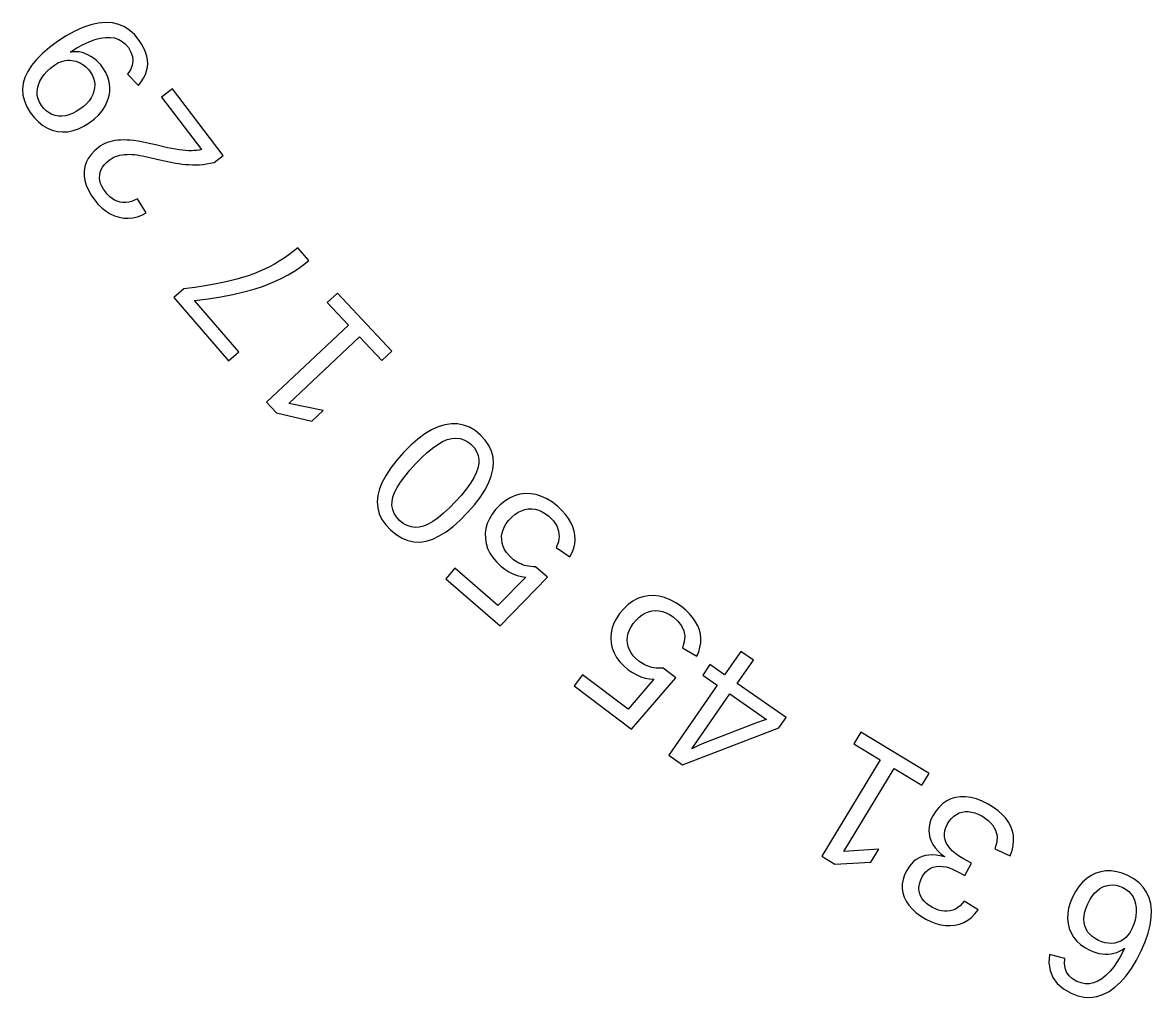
# Model space of a CAD drawing. Header units: metres. Extents: x -119 to 119, y -119 to 119.
# Drawn here: x -98.1 to -47.2, y -107.8 to -63.9 of the extents above; entities that cross this region are included whole.
import ezdxf

# ---------------------------------------------------------------- set-up
doc = ezdxf.new("R2010")
doc.units = ezdxf.units.M

msp = doc.modelspace()

# ---------------------------------------------------------------- linework, layer by layer
for p, q in [((-95.0019, -63.9707), (-95.3559, -64.09)), ((-94.662, -63.8976), (-95.0019, -63.9707)), ((-94.3362, -63.8705), (-94.662, -63.8976)), ((-94.0283, -63.8894), (-94.3362, -63.8705)), ((-93.7421, -63.9542), (-94.0283, -63.8894)), ((-93.4776, -64.0648), (-93.7421, -63.9542)), ((-93.2347, -64.2213), (-93.4776, -64.0648)), ((-96.1063, -64.4667), (-96.5026, -64.7241)), ((-95.724, -64.2553), (-96.1063, -64.4667)), ((-95.3559, -64.09), (-95.724, -64.2553)), ((-94.8185, -64.6367), (-94.5733, -64.5722)), ((-94.5733, -64.5722), (-94.3406, -64.5386)), ((-94.3406, -64.5386), (-94.1233, -64.5363)), ((-94.1233, -64.5363), (-93.9239, -64.5656)), ((-93.9239, -64.5656), (-93.7423, -64.6265)), ((-93.0136, -64.4237), (-93.2347, -64.2213)), ((-92.8142, -64.672), (-93.0136, -64.4237)), ((-96.8664, -64.9937), (-97.1822, -65.2631)), ((-96.5026, -64.7241), (-96.8664, -64.9937)), ((-95.9248, -65.203), (-95.6295, -65.0152)), ((-95.6295, -65.0152), (-95.3466, -64.8582)), ((-95.3466, -64.8582), (-95.0763, -64.732)), ((-95.0763, -64.732), (-94.8185, -64.6367)), ((-93.7423, -64.6265), (-93.5786, -64.7189)), ((-93.5786, -64.7189), (-93.4326, -64.8429)), ((-93.4326, -64.8429), (-93.3046, -64.9984)), ((-93.3046, -64.9984), (-93.188, -65.2009)), ((-92.6977, -64.8532), (-92.8142, -64.672)), ((-92.6025, -65.0313), (-92.6977, -64.8532)), ((-92.5285, -65.2063), (-92.6025, -65.0313)), ((-97.4501, -65.5322), (-97.67, -65.8012)), ((-97.1822, -65.2631), (-97.4501, -65.5322)), ((-96.3518, -65.6363), (-96.2543, -65.6055)), ((-96.2543, -65.6055), (-96.1552, -65.584)), ((-96.1552, -65.584), (-96.0543, -65.572)), ((-96.0543, -65.572), (-95.954, -65.569)), ((-95.954, -65.569), (-95.8553, -65.5751)), ((-95.7935, -65.1852), (-95.9248, -65.203)), ((-95.8553, -65.5751), (-95.7584, -65.5903)), ((-95.6614, -65.1824), (-95.7935, -65.1852)), ((-95.7584, -65.5903), (-95.6632, -65.6145)), ((-95.5286, -65.1948), (-95.6614, -65.1824)), ((-95.395, -65.2222), (-95.5286, -65.1948)), ((-95.2608, -65.2646), (-95.395, -65.2222)), ((-95.1258, -65.3221), (-95.2608, -65.2646)), ((-94.9945, -65.3926), (-95.1258, -65.3221)), ((-94.8709, -65.4736), (-94.9945, -65.3926)), ((-94.7549, -65.5651), (-94.8709, -65.4736)), ((-94.6466, -65.6672), (-94.7549, -65.5651)), ((-93.188, -65.2009), (-93.1207, -65.4021)), ((-93.1025, -65.6021), (-93.1336, -65.8009)), ((-93.1207, -65.4021), (-93.1025, -65.6021)), ((-92.4758, -65.3781), (-92.5285, -65.2063)), ((-92.4444, -65.5467), (-92.4758, -65.3781)), ((-92.4342, -65.7123), (-92.4444, -65.5467)), ((-97.8419, -66.0699), (-97.9659, -66.3385)), ((-97.67, -65.8012), (-97.8419, -66.0699)), ((-97.0982, -66.2038), (-96.9659, -66.0585)), ((-96.9659, -66.0585), (-96.8112, -65.919)), ((-96.8112, -65.919), (-96.6344, -65.7853)), ((-96.6344, -65.7853), (-96.5418, -65.7262)), ((-96.5418, -65.7262), (-96.4477, -65.6766)), ((-96.4477, -65.6766), (-96.3518, -65.6363)), ((-95.6632, -65.6145), (-95.5696, -65.6477)), ((-95.5696, -65.6477), (-95.4778, -65.6899)), ((-95.4778, -65.6899), (-95.3898, -65.7399)), ((-95.3898, -65.7399), (-95.3069, -65.7964)), ((-95.3069, -65.7964), (-95.2292, -65.8596)), ((-95.2292, -65.8596), (-95.1565, -65.9293)), ((-95.1565, -65.9293), (-95.0889, -66.0057)), ((-95.0889, -66.0057), (-95.0264, -66.0886)), ((-95.0264, -66.0886), (-94.9398, -66.2306)), ((-94.5459, -65.7797), (-94.6466, -65.6672)), ((-94.4528, -65.9028), (-94.5459, -65.7797)), ((-94.3235, -66.1143), (-94.4528, -65.9028)), ((-94.2279, -66.3285), (-94.3235, -66.1143)), ((-93.214, -65.9984), (-93.3435, -66.1948)), ((-93.1336, -65.8009), (-93.214, -65.9984)), ((-92.5406, -66.2065), (-92.4822, -66.0412)), ((-92.4822, -66.0412), (-92.4467, -65.8764)), ((-92.4467, -65.8764), (-92.4342, -65.7123)), ((-98.0428, -66.6062), (-98.0729, -66.8725)), ((-97.9659, -66.3385), (-98.0428, -66.6062)), ((-97.3617, -66.6748), (-97.2961, -66.5119)), ((-97.2961, -66.5119), (-97.2083, -66.3549)), ((-97.2083, -66.3549), (-97.0982, -66.2038)), ((-94.9398, -66.2306), (-94.8765, -66.3745)), ((-94.8765, -66.3745), (-94.8363, -66.52)), ((-94.8363, -66.52), (-94.8194, -66.6673)), ((-94.1661, -66.5454), (-94.2279, -66.3285)), ((-94.138, -66.765), (-94.1661, -66.5454)), ((-93.3435, -66.1948), (-92.8542, -66.7059)), ((-92.8542, -66.7059), (-92.7266, -66.5388)), ((-92.7266, -66.5388), (-92.6221, -66.3724)), ((-92.6221, -66.3724), (-92.5406, -66.2065)), ((-98.0729, -66.8725), (-98.0561, -67.1375)), ((-97.4189, -66.9993), (-97.4032, -66.8388)), ((-97.4087, -67.1563), (-97.4189, -66.9993)), ((-97.4032, -66.8388), (-97.3617, -66.6748)), ((-94.9073, -67.1161), (-94.9809, -67.2595)), ((-94.8552, -66.9671), (-94.9073, -67.1161)), ((-94.8257, -66.8163), (-94.8552, -66.9671)), ((-94.8194, -66.6673), (-94.8257, -66.8163)), ((-94.183, -67.2121), (-94.1436, -66.9872)), ((-94.1436, -66.9872), (-94.138, -66.765)), ((-91.3172, -66.8523), (-91.8128, -67.2282)), ((-89.0363, -69.8589), (-91.3172, -66.8523)), ((-98.0561, -67.1375), (-97.9923, -67.4012)), ((-97.9923, -67.4012), (-97.8817, -67.6635)), ((-97.3727, -67.3098), (-97.4087, -67.1563)), ((-97.3108, -67.4598), (-97.3727, -67.3098)), ((-97.223, -67.6064), (-97.3108, -67.4598)), ((-97.1187, -67.739), (-97.223, -67.6064)), ((-95.1926, -67.5297), (-95.3306, -67.6564)), ((-95.076, -67.3974), (-95.1926, -67.5297)), ((-94.9809, -67.2595), (-95.076, -67.3974)), ((-94.488, -67.8454), (-94.356, -67.6444)), ((-94.356, -67.6444), (-94.2543, -67.4333)), ((-94.2543, -67.4333), (-94.183, -67.2121)), ((-91.8128, -67.2282), (-90.0183, -69.5936)), ((-97.8817, -67.6635), (-97.7242, -67.9244)), ((-97.7242, -67.9244), (-97.5486, -68.152)), ((-97.5486, -68.152), (-97.3621, -68.3455)), ((-97.005, -67.8503), (-97.1187, -67.739)), ((-96.8819, -67.9401), (-97.005, -67.8503)), ((-96.7496, -68.0085), (-96.8819, -67.9401)), ((-96.608, -68.0554), (-96.7496, -68.0085)), ((-96.457, -68.0809), (-96.608, -68.0554)), ((-96.3006, -68.085), (-96.457, -68.0809)), ((-96.1424, -68.0672), (-96.3006, -68.085)), ((-95.9822, -68.0276), (-96.1424, -68.0672)), ((-95.8201, -67.9661), (-95.9822, -68.0276)), ((-95.656, -67.8828), (-95.8201, -67.9661)), ((-95.4901, -67.7776), (-95.656, -67.8828)), ((-95.3306, -67.6564), (-95.4901, -67.7776)), ((-94.8429, -68.217), (-94.6503, -68.0362)), ((-94.6503, -68.0362), (-94.488, -67.8454)), ((-97.3621, -68.3455), (-97.1646, -68.5048)), ((-97.1646, -68.5048), (-96.9563, -68.6301)), ((-96.9563, -68.6301), (-96.737, -68.7212)), ((-95.7931, -68.7405), (-95.5522, -68.6579)), ((-95.5522, -68.6579), (-95.3098, -68.5402)), ((-95.3098, -68.5402), (-95.0659, -68.3876)), ((-95.0659, -68.3876), (-94.8429, -68.217)), ((-96.737, -68.7212), (-96.5068, -68.7782)), ((-96.5068, -68.7782), (-96.2704, -68.8006)), ((-96.2704, -68.8006), (-96.0325, -68.788)), ((-96.0325, -68.788), (-95.7931, -68.7405)), ((-93.6536, -69.1632), (-93.784, -69.1732)), ((-93.5181, -69.1597), (-93.6536, -69.1632)), ((-93.3777, -69.1628), (-93.5181, -69.1597)), ((-93.2323, -69.1725), (-93.3777, -69.1628)), ((-94.8355, -69.6492), (-94.9893, -69.8144)), ((-94.651, -69.4931), (-94.8355, -69.6492)), ((-94.5598, -69.4292), (-94.651, -69.4931)), ((-94.4637, -69.3722), (-94.5598, -69.4292)), ((-94.3627, -69.3221), (-94.4637, -69.3722)), ((-94.2568, -69.2788), (-94.3627, -69.3221)), ((-94.1459, -69.2424), (-94.2568, -69.2788)), ((-94.0301, -69.2128), (-94.1459, -69.2424)), ((-93.9095, -69.1897), (-94.0301, -69.2128)), ((-93.784, -69.1732), (-93.9095, -69.1897)), ((-93.0673, -69.1913), (-93.2323, -69.1725)), ((-92.8678, -69.2222), (-93.0673, -69.1913)), ((-92.634, -69.2649), (-92.8678, -69.2222)), ((-92.3659, -69.3196), (-92.634, -69.2649)), ((-92.0634, -69.3862), (-92.3659, -69.3196)), ((-91.5361, -69.5079), (-92.0634, -69.3862)), ((-91.3554, -69.5452), (-91.5361, -69.5079)), ((-91.1844, -69.5766), (-91.3554, -69.5452)), ((-91.0231, -69.6022), (-91.1844, -69.5766)), ((-90.8714, -69.622), (-91.0231, -69.6022)), ((-90.7293, -69.6359), (-90.8714, -69.622)), ((-90.5955, -69.644), (-90.7293, -69.6359)), ((-90.4678, -69.6461), (-90.5955, -69.644)), ((-90.3462, -69.6421), (-90.4678, -69.6461)), ((-90.2308, -69.632), (-90.3462, -69.6421)), ((-90.1215, -69.6158), (-90.2308, -69.632)), ((-90.0183, -69.5936), (-90.1215, -69.6158)), ((-95.2047, -70.1714), (-95.2661, -70.3634)), ((-95.1124, -69.9884), (-95.2047, -70.1714)), ((-94.9893, -69.8144), (-95.1124, -69.9884)), ((-94.3916, -70.2773), (-94.2937, -70.1743)), ((-94.2937, -70.1743), (-94.1771, -70.0763)), ((-94.1771, -70.0763), (-94.0831, -70.0105)), ((-94.0831, -70.0105), (-93.987, -69.9543)), ((-93.987, -69.9543), (-93.8887, -69.9076)), ((-93.8887, -69.9076), (-93.7882, -69.8705)), ((-93.7882, -69.8705), (-93.6856, -69.8429)), ((-93.6856, -69.8429), (-93.5809, -69.8248)), ((-93.5809, -69.8248), (-93.4742, -69.8138)), ((-93.4742, -69.8138), (-93.3651, -69.8081)), ((-93.3651, -69.8081), (-93.2538, -69.8076)), ((-93.2538, -69.8076), (-93.1402, -69.8123)), ((-93.1402, -69.8123), (-93.0243, -69.8223)), ((-93.0243, -69.8223), (-92.906, -69.8375)), ((-92.906, -69.8375), (-92.7859, -69.8568)), ((-92.7859, -69.8568), (-92.6636, -69.8789)), ((-92.6636, -69.8789), (-92.5392, -69.9037)), ((-92.5392, -69.9037), (-92.4126, -69.9312)), ((-92.4126, -69.9312), (-92.284, -69.9614)), ((-92.284, -69.9614), (-91.8853, -70.0607)), ((-91.8853, -70.0607), (-91.609, -70.1226)), ((-91.609, -70.1226), (-91.3243, -70.1802)), ((-91.3243, -70.1802), (-91.1791, -70.2057)), ((-89.6146, -70.2083), (-89.4474, -70.1708)), ((-89.4474, -70.1708), (-89.0363, -69.8589)), ((-95.2661, -70.3634), (-95.2969, -70.5642)), ((-95.2969, -70.5642), (-95.2967, -70.7718)), ((-94.5965, -70.7396), (-94.5733, -70.6165)), ((-94.5733, -70.6165), (-94.5314, -70.4984)), ((-94.5314, -70.4984), (-94.4708, -70.3853)), ((-94.4708, -70.3853), (-94.3916, -70.2773)), ((-91.1791, -70.2057), (-91.0317, -70.2276)), ((-91.0317, -70.2276), (-90.8823, -70.2458)), ((-90.8823, -70.2458), (-90.7307, -70.2604)), ((-90.7307, -70.2604), (-90.5771, -70.2712)), ((-90.5771, -70.2712), (-90.4214, -70.2784)), ((-90.4214, -70.2784), (-90.2639, -70.28)), ((-90.2639, -70.28), (-90.1045, -70.2738)), ((-90.1045, -70.2738), (-89.9431, -70.2598)), ((-89.9431, -70.2598), (-89.7798, -70.238)), ((-89.7798, -70.238), (-89.6146, -70.2083)), ((-95.2967, -70.7718), (-95.265, -70.9831)), ((-95.265, -70.9831), (-95.2017, -71.1984)), ((-95.2017, -71.1984), (-95.1069, -71.4176)), ((-94.6012, -70.8653), (-94.5965, -70.7396)), ((-94.5872, -70.9917), (-94.6012, -70.8653)), ((-94.5545, -71.1188), (-94.5872, -70.9917)), ((-94.503, -71.2466), (-94.5545, -71.1188)), ((-95.1069, -71.4176), (-94.9806, -71.6407)), ((-94.9806, -71.6407), (-94.8227, -71.8676)), ((-94.4328, -71.3752), (-94.503, -71.2466)), ((-94.3439, -71.5044), (-94.4328, -71.3752)), ((-94.2475, -71.6198), (-94.3439, -71.5044)), ((-94.1454, -71.7193), (-94.2475, -71.6198)), ((-94.8227, -71.8676), (-94.6603, -72.063)), ((-94.6603, -72.063), (-94.4896, -72.2321)), ((-94.0375, -71.8032), (-94.1454, -71.7193)), ((-93.9238, -71.8713), (-94.0375, -71.8032)), ((-93.8044, -71.9237), (-93.9238, -71.8713)), ((-93.6792, -71.9603), (-93.8044, -71.9237)), ((-93.5507, -71.9801), (-93.6792, -71.9603)), ((-93.4216, -71.9821), (-93.5507, -71.9801)), ((-93.2917, -71.9661), (-93.4216, -71.9821)), ((-93.1611, -71.9322), (-93.2917, -71.9661)), ((-93.0298, -71.8804), (-93.1611, -71.9322)), ((-92.8978, -71.8106), (-93.0298, -71.8804)), ((-92.5013, -72.4475), (-92.8978, -71.8106)), ((-94.4896, -72.2321), (-94.3104, -72.3749)), ((-94.3104, -72.3749), (-94.1229, -72.4915)), ((-94.1229, -72.4915), (-93.9269, -72.5819)), ((-93.9269, -72.5819), (-93.7226, -72.646)), ((-93.7226, -72.646), (-93.515, -72.6828)), ((-93.515, -72.6828), (-93.3091, -72.6916)), ((-93.3091, -72.6916), (-93.1047, -72.6724)), ((-93.1047, -72.6724), (-92.902, -72.6254)), ((-92.902, -72.6254), (-92.7008, -72.5504)), ((-92.7008, -72.5504), (-92.5013, -72.4475)), ((-85.8762, -74.182), (-86.0814, -74.3396)), ((-85.6753, -74.0151), (-85.8762, -74.182)), ((-85.1759, -74.5933), (-85.6753, -74.0151)), ((-86.7226, -74.7554), (-86.9449, -74.8751)), ((-86.5046, -74.6262), (-86.7226, -74.7554)), ((-86.2909, -74.4876), (-86.5046, -74.6262)), ((-86.0814, -74.3396), (-86.2909, -74.4876)), ((-85.462, -74.8234), (-85.1759, -74.5933)), ((-87.6519, -75.1886), (-87.9022, -75.2796)), ((-87.4089, -75.0909), (-87.6519, -75.1886)), ((-87.1732, -74.9864), (-87.4089, -75.0909)), ((-86.9449, -74.8751), (-87.1732, -74.9864)), ((-86.4497, -75.4221), (-86.0989, -75.2378)), ((-86.0989, -75.2378), (-85.7696, -75.0382)), ((-85.7696, -75.0382), (-85.462, -74.8234)), ((-89.8443, -75.732), (-90.3063, -75.8033)), ((-89.4252, -75.6601), (-89.8443, -75.732)), ((-89.0489, -75.5876), (-89.4252, -75.6601)), ((-88.7155, -75.5146), (-89.0489, -75.5876)), ((-88.4249, -75.441), (-88.7155, -75.5146)), ((-88.1599, -75.3637), (-88.4249, -75.441)), ((-87.9022, -75.2796), (-88.1599, -75.3637)), ((-87.6404, -75.8846), (-87.2163, -75.745)), ((-87.2163, -75.745), (-86.8222, -75.5912)), ((-86.8222, -75.5912), (-86.4497, -75.4221)), ((-90.8111, -75.874), (-91.2607, -76.2623)), ((-91.2607, -76.2623), (-88.7992, -79.1125)), ((-90.3063, -75.8033), (-90.8111, -75.874)), ((-89.7147, -76.3151), (-89.1394, -76.2266)), ((-89.1394, -76.2266), (-88.6019, -76.1254)), ((-88.6019, -76.1254), (-88.1022, -76.0113)), ((-88.1022, -76.0113), (-87.6404, -75.8846)), ((-83.8897, -76.058), (-84.3432, -76.4837)), ((-81.4349, -78.6735), (-83.8897, -76.058)), ((-90.3279, -76.3908), (-89.7147, -76.3151)), ((-88.3284, -78.7059), (-90.3279, -76.3908)), ((-84.3432, -76.4837), (-83.3899, -77.4994)), ((-83.3899, -77.4994), (-87.0896, -80.9719)), ((-86.0762, -81.0301), (-82.8862, -78.036)), ((-82.8862, -78.036), (-81.8884, -79.0991)), ((-88.7992, -79.1125), (-88.3284, -78.7059)), ((-81.8884, -79.0991), (-81.4349, -78.6735)), ((-87.0896, -80.9719), (-86.6276, -81.464)), ((-84.535, -81.3556), (-86.0762, -81.0301)), ((-85.0389, -81.8284), (-84.535, -81.3556)), ((-86.6276, -81.464), (-85.0389, -81.8284)), ((-79.6435, -82.2237), (-79.9517, -82.4089)), ((-79.3405, -82.085), (-79.6435, -82.2237)), ((-79.0429, -81.993), (-79.3405, -82.085)), ((-78.7531, -81.9486), (-79.0429, -81.993)), ((-78.4725, -81.9531), (-78.7531, -81.9486)), ((-78.2011, -82.0064), (-78.4725, -81.9531)), ((-77.9391, -82.1086), (-78.2011, -82.0064)), ((-77.6862, -82.2596), (-77.9391, -82.1086)), ((-77.4427, -82.4594), (-77.6862, -82.2596)), ((-80.2653, -82.6407), (-80.5842, -82.9191)), ((-79.9517, -82.4089), (-80.2653, -82.6407)), ((-79.6006, -83.0456), (-79.368, -82.8827)), ((-79.368, -82.8827), (-79.1467, -82.7561)), ((-79.1467, -82.7561), (-78.9367, -82.6659)), ((-78.9367, -82.6659), (-78.7368, -82.6121)), ((-78.7368, -82.6121), (-78.545, -82.5947)), ((-78.545, -82.5947), (-78.361, -82.6137)), ((-78.361, -82.6137), (-78.1851, -82.6691)), ((-78.1851, -82.6691), (-78.0171, -82.761)), ((-78.0171, -82.761), (-77.8571, -82.8892)), ((-77.8571, -82.8892), (-77.7179, -83.0414)), ((-77.228, -82.6896), (-77.4427, -82.4594)), ((-77.0616, -82.9315), (-77.228, -82.6896)), ((-80.9084, -83.2441), (-81.2177, -83.5931)), ((-80.5842, -82.9191), (-80.9084, -83.2441)), ((-80.1, -83.4806), (-79.8446, -83.2449)), ((-79.8446, -83.2449), (-79.6006, -83.0456)), ((-77.7179, -83.0414), (-77.6143, -83.2031)), ((-77.6143, -83.2031), (-77.5462, -83.3744)), ((-77.5462, -83.3744), (-77.5137, -83.5553)), ((-76.9436, -83.1854), (-77.0616, -82.9315)), ((-76.8739, -83.451), (-76.9436, -83.1854)), ((-81.2177, -83.5931), (-81.4804, -83.9314)), ((-80.6304, -84.0451), (-80.3667, -83.7526)), ((-80.3667, -83.7526), (-80.1, -83.4806)), ((-77.5168, -83.7458), (-77.5555, -83.9458)), ((-77.5137, -83.5553), (-77.5168, -83.7458)), ((-76.8797, -84.0178), (-76.8526, -83.7285)), ((-76.8526, -83.7285), (-76.8739, -83.451)), ((-81.6964, -84.259), (-81.8658, -84.5759)), ((-81.4804, -83.9314), (-81.6964, -84.259)), ((-81.0453, -84.5797), (-80.8566, -84.3208)), ((-80.8566, -84.3208), (-80.6304, -84.0451)), ((-77.743, -84.3859), (-77.892, -84.6287)), ((-77.6309, -84.1583), (-77.743, -84.3859)), ((-77.5555, -83.9458), (-77.6309, -84.1583)), ((-77.0752, -84.6263), (-76.9543, -84.3174)), ((-76.9543, -84.3174), (-76.8797, -84.0178)), ((-81.9886, -84.882), (-82.0647, -85.1775)), ((-81.8658, -84.5759), (-81.9886, -84.882)), ((-81.3103, -85.0472), (-81.1965, -84.8219)), ((-81.1965, -84.8219), (-81.0453, -84.5797)), ((-78.0778, -84.8868), (-78.3005, -85.16)), ((-77.892, -84.6287), (-78.0778, -84.8868)), ((-77.2423, -84.9444), (-77.0752, -84.6263)), ((-82.0647, -85.1775), (-82.093, -85.4623)), ((-81.4266, -85.4516), (-81.3866, -85.2557)), ((-81.3866, -85.2557), (-81.3103, -85.0472)), ((-78.3005, -85.16), (-78.5599, -85.4484)), ((-77.7152, -85.6083), (-77.4556, -85.2717)), ((-77.4556, -85.2717), (-77.2423, -84.9444)), ((-76.349, -85.4358), (-76.5582, -85.6097)), ((-76.1312, -85.2975), (-76.349, -85.4358)), ((-75.9048, -85.1949), (-76.1312, -85.2975)), ((-75.6699, -85.1278), (-75.9048, -85.1949)), ((-75.4263, -85.0963), (-75.6699, -85.1278)), ((-75.1791, -85.1011), (-75.4263, -85.0963)), ((-74.9332, -85.1427), (-75.1791, -85.1011)), ((-74.6887, -85.2211), (-74.9332, -85.1427)), ((-74.4455, -85.3362), (-74.6887, -85.2211)), ((-74.2036, -85.4882), (-74.4455, -85.3362)), ((-82.093, -85.4623), (-82.0716, -85.7371)), ((-82.0716, -85.7371), (-82.0006, -86.0019)), ((-81.4304, -85.6391), (-81.4266, -85.4516)), ((-81.398, -85.818), (-81.4304, -85.6391)), ((-81.3295, -85.9884), (-81.398, -85.818)), ((-78.8387, -85.7336), (-79.1024, -85.979)), ((-78.5599, -85.4484), (-78.8387, -85.7336)), ((-78.353, -86.2884), (-78.0211, -85.9542)), ((-78.0211, -85.9542), (-77.7152, -85.6083)), ((-76.7588, -85.8192), (-76.9152, -86.0216)), ((-76.5582, -85.6097), (-76.7588, -85.8192)), ((-75.8953, -86.0384), (-75.7502, -85.9407)), ((-75.7502, -85.9407), (-75.6007, -85.8661)), ((-75.6007, -85.8661), (-75.4469, -85.8145)), ((-75.4469, -85.8145), (-75.2886, -85.7861)), ((-75.2886, -85.7861), (-75.1297, -85.7812)), ((-75.1297, -85.7812), (-74.9729, -85.8004)), ((-74.9729, -85.8004), (-74.8181, -85.8436)), ((-74.8181, -85.8436), (-74.6653, -85.9109)), ((-74.6653, -85.9109), (-74.5147, -86.0023)), ((-73.963, -85.677), (-74.2036, -85.4882)), ((-73.7747, -85.8524), (-73.963, -85.677)), ((-73.612, -86.0313), (-73.7747, -85.8524)), ((-82.0006, -86.0019), (-81.8799, -86.2567)), ((-81.8799, -86.2567), (-81.7097, -86.5014)), ((-81.2247, -86.1503), (-81.3295, -85.9884)), ((-81.0839, -86.3038), (-81.2247, -86.1503)), ((-80.9183, -86.4384), (-81.0839, -86.3038)), ((-80.7471, -86.5364), (-80.9183, -86.4384)), ((-79.5846, -86.3506), (-79.8032, -86.4768)), ((-79.351, -86.1847), (-79.5846, -86.3506)), ((-79.1024, -85.979), (-79.351, -86.1847)), ((-78.6762, -86.5744), (-78.353, -86.2884)), ((-77.1327, -86.443), (-77.1937, -86.6621)), ((-77.0399, -86.2295), (-77.1327, -86.443)), ((-76.9152, -86.0216), (-77.0399, -86.2295)), ((-76.3631, -86.5804), (-76.2785, -86.44)), ((-76.2785, -86.44), (-76.1725, -86.3031)), ((-76.1725, -86.3031), (-76.0361, -86.1592)), ((-76.0361, -86.1592), (-75.8953, -86.0384)), ((-74.5147, -86.0023), (-74.3661, -86.1177)), ((-74.3661, -86.1177), (-74.1565, -86.3299)), ((-74.1565, -86.3299), (-74.0081, -86.5515)), ((-73.4749, -86.2138), (-73.612, -86.0313)), ((-73.3634, -86.3998), (-73.4749, -86.2138)), ((-73.2775, -86.5893), (-73.3634, -86.3998)), ((-81.7097, -86.5014), (-81.4897, -86.7362)), ((-81.4897, -86.7362), (-81.2354, -86.9468)), ((-81.2354, -86.9468), (-80.9757, -87.1066)), ((-80.5703, -86.5979), (-80.7471, -86.5364)), ((-80.388, -86.6229), (-80.5703, -86.5979)), ((-80.2001, -86.6113), (-80.388, -86.6229)), ((-80.0067, -86.5632), (-80.2001, -86.6113)), ((-79.8032, -86.4768), (-80.0067, -86.5632)), ((-79.2965, -87.002), (-78.9907, -86.8123)), ((-78.9907, -86.8123), (-78.6762, -86.5744)), ((-77.1937, -86.6621), (-77.2229, -86.8868)), ((-77.2229, -86.8868), (-77.2204, -87.1171)), ((-76.4879, -87.0221), (-76.4677, -86.8714)), ((-76.4677, -86.8714), (-76.4262, -86.7242)), ((-76.4262, -86.7242), (-76.3631, -86.5804)), ((-74.0081, -86.5515), (-73.9209, -86.7826)), ((-73.9209, -86.7826), (-73.8949, -87.0232)), ((-73.2171, -86.7823), (-73.2775, -86.5893)), ((-73.1832, -86.9772), (-73.2171, -86.7823)), ((-80.9757, -87.1066), (-80.7105, -87.2155)), ((-80.7105, -87.2155), (-80.4398, -87.2736)), ((-80.4398, -87.2736), (-80.1637, -87.2807)), ((-80.1637, -87.2807), (-79.8821, -87.237)), ((-79.8821, -87.237), (-79.5936, -87.1436)), ((-79.5936, -87.1436), (-79.2965, -87.002)), ((-77.2204, -87.1171), (-77.1857, -87.3461)), ((-77.1857, -87.3461), (-77.1189, -87.5667)), ((-76.4865, -87.1761), (-76.4879, -87.0221)), ((-76.4637, -87.3294), (-76.4865, -87.1761)), ((-76.4192, -87.4772), (-76.4637, -87.3294)), ((-76.353, -87.6194), (-76.4192, -87.4772)), ((-73.9301, -87.2733), (-74.0264, -87.5328)), ((-73.8949, -87.0232), (-73.9301, -87.2733)), ((-73.2404, -87.562), (-73.1948, -87.367)), ((-73.1948, -87.367), (-73.1758, -87.1721)), ((-73.1758, -87.1721), (-73.1832, -86.9772)), ((-77.1189, -87.5667), (-77.0197, -87.779)), ((-77.0197, -87.779), (-76.8882, -87.983)), ((-76.8882, -87.983), (-76.7245, -88.1787)), ((-76.2651, -87.7561), (-76.353, -87.6194)), ((-76.1554, -87.8873), (-76.2651, -87.7561)), ((-76.024, -88.0129), (-76.1554, -87.8873)), ((-74.0264, -87.5328), (-73.4108, -87.9522)), ((-73.4108, -87.9522), (-73.3123, -87.7571)), ((-73.3123, -87.7571), (-73.2404, -87.562)), ((-78.601, -88.4603), (-79.0076, -88.9311)), ((-76.653, -90.1427), (-78.601, -88.4603)), ((-76.7245, -88.1787), (-76.5284, -88.3661)), ((-76.5284, -88.3661), (-76.3493, -88.5074)), ((-75.9487, -88.0745), (-76.024, -88.0129)), ((-75.8717, -88.1306), (-75.9487, -88.0745)), ((-75.7931, -88.1813), (-75.8717, -88.1306)), ((-75.7128, -88.2265), (-75.7931, -88.1813)), ((-75.6307, -88.2663), (-75.7128, -88.2265)), ((-75.547, -88.3006), (-75.6307, -88.2663)), ((-75.4603, -88.3298), (-75.547, -88.3006)), ((-75.3689, -88.3534), (-75.4603, -88.3298)), ((-75.2728, -88.3717), (-75.3689, -88.3534)), ((-75.1719, -88.3844), (-75.2728, -88.3717)), ((-75.0663, -88.3917), (-75.1719, -88.3844)), ((-74.956, -88.3935), (-75.0663, -88.3917)), ((-74.4149, -88.8609), (-74.956, -88.3935)), ((-79.0076, -88.9311), (-76.5555, -91.0488)), ((-75.3999, -88.8585), (-76.653, -90.1427)), ((-76.5555, -91.0488), (-74.4149, -88.8609)), ((-76.3493, -88.5074), (-76.1666, -88.625)), ((-76.1666, -88.625), (-75.9803, -88.7189)), ((-75.9803, -88.7189), (-75.7904, -88.7891)), ((-75.7904, -88.7891), (-75.5969, -88.8356)), ((-75.5969, -88.8356), (-75.3999, -88.8585)), ((-70.5794, -89.9454), (-70.788, -90.0972)), ((-70.36, -89.8287), (-70.5794, -89.9454)), ((-70.1297, -89.7469), (-70.36, -89.8287)), ((-69.8886, -89.7), (-70.1297, -89.7469)), ((-69.6416, -89.6891), (-69.8886, -89.7)), ((-69.3936, -89.7151), (-69.6416, -89.6891)), ((-69.1446, -89.7778), (-69.3936, -89.7151)), ((-68.8945, -89.8774), (-69.1446, -89.7778)), ((-68.6435, -90.0137), (-68.8945, -89.8774)), ((-68.3915, -90.1869), (-68.6435, -90.0137)), ((-71.1727, -90.5058), (-71.316, -90.7177)), ((-70.9857, -90.284), (-71.1727, -90.5058)), ((-70.788, -90.0972), (-70.9857, -90.284)), ((-70.1584, -90.5632), (-70.0139, -90.4793)), ((-70.0139, -90.4793), (-69.8637, -90.4181)), ((-69.8637, -90.4181), (-69.7076, -90.3797)), ((-69.7076, -90.3797), (-69.5493, -90.3647)), ((-69.5493, -90.3647), (-69.3915, -90.374)), ((-69.3915, -90.374), (-69.2343, -90.4073)), ((-69.2343, -90.4073), (-69.0776, -90.4648)), ((-69.0776, -90.4648), (-68.9215, -90.5465)), ((-68.1925, -90.35), (-68.3915, -90.1869)), ((-68.0188, -90.5183), (-68.1925, -90.35)), ((-67.8704, -90.6917), (-68.0188, -90.5183)), ((-71.4272, -90.933), (-71.5063, -91.152)), ((-71.316, -90.7177), (-71.4272, -90.933)), ((-70.6541, -91.095), (-70.5569, -90.9516)), ((-70.5569, -90.9516), (-70.4299, -90.7994)), ((-70.4299, -90.7994), (-70.2971, -90.6699)), ((-70.2971, -90.6699), (-70.1584, -90.5632)), ((-68.9215, -90.5465), (-68.7659, -90.6522)), ((-68.7659, -90.6522), (-68.5433, -90.8507)), ((-68.5433, -90.8507), (-68.3811, -91.0625)), ((-67.7473, -90.8703), (-67.8704, -90.6917)), ((-67.6496, -91.054), (-67.7473, -90.8703)), ((-71.5534, -91.3745), (-71.5683, -91.6006)), ((-71.5063, -91.152), (-71.5534, -91.3745)), ((-70.8261, -91.6891), (-70.8156, -91.5375)), ((-70.8156, -91.5375), (-70.7834, -91.3879)), ((-70.7834, -91.3879), (-70.7296, -91.2404)), ((-70.7296, -91.2404), (-70.6541, -91.095)), ((-68.3811, -91.0625), (-68.2795, -91.2876)), ((-68.2795, -91.2876), (-68.2383, -91.5261)), ((-68.2383, -91.5261), (-68.2576, -91.7779)), ((-67.5771, -91.2428), (-67.6496, -91.054)), ((-67.5309, -91.4351), (-67.5771, -91.2428)), ((-67.5112, -91.6292), (-67.5309, -91.4351)), ((-71.5683, -91.6006), (-71.5512, -91.8303)), ((-71.5512, -91.8303), (-71.5021, -92.0566)), ((-71.5021, -92.0566), (-71.4214, -92.2726)), ((-70.815, -91.8428), (-70.8261, -91.6891)), ((-70.7826, -91.9943), (-70.815, -91.8428)), ((-70.7289, -92.139), (-70.7826, -91.9943)), ((-68.2576, -91.7779), (-68.3373, -92.043)), ((-68.3373, -92.043), (-67.6964, -92.4226)), ((-67.6105, -92.2216), (-67.551, -92.0224)), ((-67.551, -92.0224), (-67.5179, -91.8249)), ((-67.5179, -91.8249), (-67.5112, -91.6292)), ((-71.4214, -92.2726), (-71.309, -92.4782)), ((-71.309, -92.4782), (-71.1649, -92.6734)), ((-70.6538, -92.2767), (-70.7289, -92.139)), ((-70.5573, -92.4076), (-70.6538, -92.2767)), ((-70.4395, -92.5315), (-70.5573, -92.4076)), ((-70.3004, -92.6486), (-70.4395, -92.5315)), ((-67.6964, -92.4226), (-67.6105, -92.2216)), ((-65.7103, -92.2082), (-66.4405, -93.2582)), ((-65.143, -92.6027), (-65.7103, -92.2082)), ((-71.1649, -92.6734), (-70.9891, -92.8584)), ((-70.9891, -92.8584), (-70.7816, -93.033)), ((-70.7816, -93.033), (-70.5939, -93.1626)), ((-70.2215, -92.7053), (-70.3004, -92.6486)), ((-70.1411, -92.7564), (-70.2215, -92.7053)), ((-70.0594, -92.802), (-70.1411, -92.7564)), ((-69.9764, -92.842), (-70.0594, -92.802)), ((-69.892, -92.8766), (-69.9764, -92.842)), ((-69.8063, -92.9055), (-69.892, -92.8766)), ((-69.7179, -92.9291), (-69.8063, -92.9055)), ((-69.6252, -92.947), (-69.7179, -92.9291)), ((-69.5281, -92.9591), (-69.6252, -92.947)), ((-69.4266, -92.9654), (-69.5281, -92.9591)), ((-69.3208, -92.966), (-69.4266, -92.9654)), ((-69.2106, -92.9608), (-69.3208, -92.966)), ((-68.6409, -93.393), (-69.2106, -92.9608)), ((-67.1006, -92.7992), (-67.43, -93.2729)), ((-66.4405, -93.2582), (-67.1006, -92.7992)), ((-65.8732, -93.6527), (-65.143, -92.6027)), ((-72.844, -93.2582), (-73.22, -93.7538)), ((-70.7934, -94.8139), (-72.844, -93.2582)), ((-69.6241, -93.4529), (-70.7934, -94.8139)), ((-70.6387, -95.712), (-68.6409, -93.393)), ((-70.5939, -93.1626), (-70.4041, -93.2685)), ((-70.4041, -93.2685), (-70.2122, -93.3504)), ((-70.2122, -93.3504), (-70.0182, -93.4085)), ((-70.0182, -93.4085), (-69.8222, -93.4426)), ((-69.8222, -93.4426), (-69.6241, -93.4529)), ((-67.43, -93.2729), (-66.7699, -93.7319)), ((-73.22, -93.7538), (-70.6387, -95.712)), ((-66.7699, -93.7319), (-68.9623, -96.8846)), ((-63.6704, -95.1845), (-65.8732, -93.6527)), ((-67.9239, -96.6018), (-66.2026, -94.1264)), ((-66.2026, -94.1264), (-64.5532, -95.2734)), ((-65.0017, -95.4244), (-67.459, -96.3731)), ((-64.6528, -95.3028), (-65.0017, -95.4244)), ((-64.5532, -95.2734), (-64.6528, -95.3028)), ((-63.9942, -95.65), (-63.6704, -95.1845)), ((-68.3342, -97.3214), (-63.9942, -95.65)), ((-60.2971, -95.8465), (-60.6192, -96.3786)), ((-57.2285, -97.7039), (-60.2971, -95.8465)), ((-67.9123, -96.5945), (-67.9239, -96.6018)), ((-67.6465, -96.4595), (-67.9123, -96.5945)), ((-67.459, -96.3731), (-67.6465, -96.4595)), ((-60.6192, -96.3786), (-59.4275, -97.1)), ((-68.9623, -96.8846), (-68.3342, -97.3214)), ((-59.4275, -97.1), (-62.0549, -101.441)), ((-61.0633, -101.224), (-58.7979, -97.4811)), ((-58.7979, -97.4811), (-57.5506, -98.236)), ((-57.5506, -98.236), (-57.2285, -97.7039)), ((-56.6165, -99.0656), (-56.7815, -99.2209)), ((-56.4367, -98.9412), (-56.6165, -99.0656)), ((-56.2421, -98.8477), (-56.4367, -98.9412)), ((-56.0326, -98.7853), (-56.2421, -98.8477)), ((-55.8115, -98.7545), (-56.0326, -98.7853)), ((-55.5811, -98.7566), (-55.8115, -98.7545)), ((-55.3415, -98.7914), (-55.5811, -98.7566)), ((-55.0927, -98.859), (-55.3415, -98.7914)), ((-54.8346, -98.9594), (-55.0927, -98.859)), ((-54.5673, -99.0926), (-54.8346, -98.9594)), ((-54.3284, -99.2364), (-54.5673, -99.0926)), ((-57.0672, -99.6245), (-57.1446, -99.7856)), ((-56.9318, -99.4072), (-57.0672, -99.6245)), ((-56.7815, -99.2209), (-56.9318, -99.4072)), ((-56.2228, -99.7385), (-56.1156, -99.6338)), ((-56.1156, -99.6338), (-56.0003, -99.5505)), ((-56.0003, -99.5505), (-55.8769, -99.4884)), ((-55.8769, -99.4884), (-55.7453, -99.4478)), ((-55.7453, -99.4478), (-55.6081, -99.4277)), ((-55.6081, -99.4277), (-55.4667, -99.4273)), ((-55.4667, -99.4273), (-55.321, -99.4466)), ((-55.321, -99.4466), (-55.1712, -99.4856)), ((-55.1712, -99.4856), (-55.0171, -99.5443)), ((-55.0171, -99.5443), (-54.8589, -99.6227)), ((-54.8589, -99.6227), (-54.5764, -99.8103)), ((-54.117, -99.39), (-54.3284, -99.2364)), ((-53.9331, -99.5533), (-54.117, -99.39)), ((-53.7767, -99.7263), (-53.9331, -99.5533)), ((-57.2322, -100.109), (-57.2424, -100.271)), ((-57.1995, -99.9471), (-57.2322, -100.109)), ((-57.1446, -99.7856), (-57.1995, -99.9471)), ((-56.5183, -100.286), (-56.4771, -100.149)), ((-56.4771, -100.149), (-56.4129, -100.012)), ((-56.4129, -100.012), (-56.3219, -99.8645)), ((-56.3219, -99.8645), (-56.2228, -99.7385)), ((-54.5764, -99.8103), (-54.3672, -100.022)), ((-54.3672, -100.022), (-54.2313, -100.258)), ((-53.6477, -99.9091), (-53.7767, -99.7263)), ((-53.5462, -100.102), (-53.6477, -99.9091)), ((-53.4737, -100.303), (-53.5462, -100.102)), ((-57.2424, -100.271), (-57.2303, -100.434)), ((-57.2303, -100.434), (-57.1958, -100.597)), ((-57.1958, -100.597), (-57.1395, -100.757)), ((-56.5365, -100.422), (-56.5183, -100.286)), ((-56.5318, -100.558), (-56.5365, -100.422)), ((-56.5041, -100.694), (-56.5318, -100.558)), ((-56.4535, -100.828), (-56.5041, -100.694)), ((-54.2313, -100.258), (-54.1688, -100.518)), ((-54.1688, -100.518), (-54.1797, -100.802)), ((-53.4317, -100.511), (-53.4737, -100.303)), ((-53.4202, -100.726), (-53.4317, -100.511)), ((-59.4914, -101.122), (-61.0633, -101.224)), ((-59.8492, -101.713), (-59.4914, -101.122)), ((-57.1395, -100.757), (-57.0615, -100.91)), ((-57.0615, -100.91), (-56.9619, -101.057)), ((-56.9619, -101.057), (-56.8407, -101.197)), ((-56.8407, -101.197), (-56.6978, -101.33)), ((-56.3804, -100.961), (-56.4535, -100.828)), ((-56.2848, -101.089), (-56.3804, -100.961)), ((-56.1667, -101.212), (-56.2848, -101.089)), ((-56.0261, -101.331), (-56.1667, -101.212)), ((-54.1797, -100.802), (-54.2639, -101.11)), ((-54.2639, -101.11), (-53.5682, -101.413)), ((-53.5682, -101.413), (-53.4884, -101.177)), ((-53.4884, -101.177), (-53.4391, -100.948)), ((-53.4391, -100.948), (-53.4202, -100.726)), ((-62.0549, -101.441), (-61.4774, -101.79)), ((-61.4774, -101.79), (-59.8492, -101.713)), ((-57.9308, -101.681), (-58.0419, -101.795)), ((-57.8102, -101.585), (-57.9308, -101.681)), ((-57.6802, -101.508), (-57.8102, -101.585)), ((-57.5408, -101.448), (-57.6802, -101.508)), ((-57.3931, -101.407), (-57.5408, -101.448)), ((-57.2379, -101.383), (-57.3931, -101.407)), ((-57.075, -101.378), (-57.2379, -101.383)), ((-56.9046, -101.391), (-57.075, -101.378)), ((-56.7265, -101.422), (-56.9046, -101.391)), ((-56.5409, -101.471), (-56.7265, -101.422)), ((-56.6978, -101.33), (-56.5332, -101.457)), ((-56.5332, -101.457), (-56.5409, -101.471)), ((-55.863, -101.446), (-56.0261, -101.331)), ((-55.6774, -101.557), (-55.863, -101.446)), ((-55.3164, -101.755), (-55.6774, -101.557)), ((-58.2359, -102.077), (-58.3342, -102.283)), ((-58.1436, -101.927), (-58.2359, -102.077)), ((-58.0419, -101.795), (-58.1436, -101.927)), ((-57.4613, -102.246), (-57.3717, -102.14)), ((-57.3717, -102.14), (-57.2713, -102.052)), ((-57.2713, -102.052), (-57.1603, -101.983)), ((-57.1603, -101.983), (-57.0385, -101.932)), ((-57.0385, -101.932), (-56.906, -101.9)), ((-56.906, -101.9), (-56.7652, -101.887)), ((-56.7652, -101.887), (-56.6183, -101.894)), ((-56.6183, -101.894), (-56.4651, -101.921)), ((-56.4651, -101.921), (-56.3059, -101.967)), ((-56.3059, -101.967), (-56.1405, -102.034)), ((-56.1405, -102.034), (-55.9689, -102.12)), ((-55.9689, -102.12), (-55.622, -102.311)), ((-55.622, -102.311), (-55.3164, -101.755)), ((-49.7148, -102.207), (-49.929, -102.31)), ((-49.4899, -102.136), (-49.7148, -102.207)), ((-49.2586, -102.1), (-49.4899, -102.136)), ((-49.021, -102.099), (-49.2586, -102.1)), ((-48.7769, -102.134), (-49.021, -102.099)), ((-48.5265, -102.204), (-48.7769, -102.134)), ((-48.2697, -102.308), (-48.5265, -102.204)), ((-58.4361, -102.688), (-58.4398, -102.886)), ((-58.4009, -102.487), (-58.4361, -102.688)), ((-58.3342, -102.283), (-58.4009, -102.487)), ((-57.6777, -102.759), (-57.6501, -102.632)), ((-57.6501, -102.632), (-57.6043, -102.502)), ((-57.6043, -102.502), (-57.5403, -102.371)), ((-57.5403, -102.371), (-57.4613, -102.246)), ((-50.3106, -102.61), (-50.4779, -102.806)), ((-50.1276, -102.445), (-50.3106, -102.61)), ((-49.929, -102.31), (-50.1276, -102.445)), ((-49.2515, -102.769), (-49.1069, -102.739)), ((-49.1069, -102.739), (-48.9593, -102.733)), ((-48.9593, -102.733), (-48.8087, -102.749)), ((-47.9991, -102.458), (-48.2697, -102.308)), ((-47.7682, -102.632), (-47.9991, -102.458)), ((-47.5771, -102.832), (-47.7682, -102.632)), ((-58.4398, -102.886), (-58.4118, -103.083)), ((-58.4118, -103.083), (-58.3524, -103.276)), ((-57.6872, -102.885), (-57.6777, -102.759)), ((-57.6785, -103.008), (-57.6872, -102.885)), ((-57.6515, -103.129), (-57.6785, -103.008)), ((-57.6058, -103.246), (-57.6515, -103.129)), ((-57.5403, -103.357), (-57.6058, -103.246)), ((-50.6297, -103.033), (-50.7659, -103.29)), ((-50.4779, -102.806), (-50.6297, -103.033)), ((-49.9863, -103.4), (-49.8851, -103.244)), ((-49.8851, -103.244), (-49.7753, -103.108)), ((-49.7753, -103.108), (-49.6566, -102.992)), ((-49.6566, -102.992), (-49.5293, -102.897)), ((-49.5293, -102.897), (-49.3931, -102.822)), ((-49.3931, -102.822), (-49.2515, -102.769)), ((-48.8087, -102.749), (-48.6552, -102.789)), ((-48.6552, -102.789), (-48.4986, -102.852)), ((-48.4986, -102.852), (-48.3547, -102.932)), ((-48.3547, -102.932), (-48.2299, -103.03)), ((-48.2299, -103.03), (-48.1244, -103.144)), ((-48.1244, -103.144), (-48.0381, -103.275)), ((-47.4257, -103.058), (-47.5771, -102.832)), ((-47.3141, -103.309), (-47.4257, -103.058)), ((-58.3524, -103.276), (-58.263, -103.464)), ((-58.263, -103.464), (-58.1443, -103.643)), ((-58.1443, -103.643), (-57.9964, -103.813)), ((-57.455, -103.463), (-57.5403, -103.357)), ((-57.3499, -103.563), (-57.455, -103.463)), ((-57.2251, -103.656), (-57.3499, -103.563)), ((-57.0805, -103.744), (-57.2251, -103.656)), ((-56.9414, -103.813), (-57.0805, -103.744)), ((-55.9315, -103.753), (-56.0411, -103.819)), ((-55.8285, -103.671), (-55.9315, -103.753)), ((-55.7321, -103.571), (-55.8285, -103.671)), ((-55.6423, -103.456), (-55.7321, -103.571)), ((-55.0249, -103.86), (-55.6423, -103.456)), ((-50.8687, -103.539), (-50.9402, -103.782)), ((-50.7659, -103.29), (-50.8687, -103.539)), ((-50.1555, -103.761), (-50.0786, -103.577)), ((-50.0786, -103.577), (-49.9863, -103.4)), ((-48.0381, -103.275), (-47.971, -103.423)), ((-47.971, -103.423), (-47.923, -103.587)), ((-47.923, -103.587), (-47.8961, -103.763)), ((-47.2422, -103.585), (-47.3141, -103.309)), ((-47.2112, -103.884), (-47.2422, -103.585)), ((-57.9964, -103.813), (-57.8192, -103.973)), ((-57.8192, -103.973), (-57.6128, -104.125)), ((-57.6128, -104.125), (-57.3771, -104.267)), ((-56.8046, -103.865), (-56.9414, -103.813)), ((-56.6701, -103.899), (-56.8046, -103.865)), ((-56.5379, -103.917), (-56.6701, -103.899)), ((-56.4079, -103.918), (-56.5379, -103.917)), ((-56.2802, -103.901), (-56.4079, -103.918)), ((-56.1573, -103.869), (-56.2802, -103.901)), ((-56.0411, -103.819), (-56.1573, -103.869)), ((-55.4887, -104.319), (-55.322, -104.192)), ((-55.322, -104.192), (-55.1674, -104.039)), ((-55.1674, -104.039), (-55.0249, -103.86)), ((-50.9803, -104.018), (-50.9891, -104.249)), ((-50.9891, -104.249), (-50.9667, -104.473)), ((-50.9402, -103.782), (-50.9803, -104.018)), ((-50.2548, -104.268), (-50.2437, -104.106)), ((-50.2437, -104.106), (-50.2106, -103.937)), ((-50.2106, -103.937), (-50.1555, -103.761)), ((-47.9081, -104.127), (-47.9469, -104.315)), ((-47.8911, -103.943), (-47.9081, -104.127)), ((-47.8961, -103.763), (-47.8911, -103.943)), ((-47.2724, -104.546), (-47.2213, -104.205)), ((-47.2213, -104.205), (-47.2112, -103.884)), ((-57.3771, -104.267), (-57.1496, -104.38)), ((-57.1496, -104.38), (-56.9253, -104.466)), ((-56.9253, -104.466), (-56.7043, -104.525)), ((-56.7043, -104.525), (-56.4866, -104.557)), ((-56.4866, -104.557), (-56.2723, -104.562)), ((-56.2723, -104.562), (-56.0614, -104.541)), ((-56.0614, -104.541), (-55.8584, -104.493)), ((-55.8584, -104.493), (-55.6675, -104.419)), ((-55.6675, -104.419), (-55.4887, -104.319)), ((-50.9667, -104.473), (-50.9129, -104.691)), ((-50.9129, -104.691), (-50.8294, -104.897)), ((-50.244, -104.423), (-50.2548, -104.268)), ((-50.2112, -104.571), (-50.244, -104.423)), ((-50.1579, -104.71), (-50.2112, -104.571)), ((-50.0846, -104.838), (-50.1579, -104.71)), ((-48.0903, -104.704), (-48.1697, -104.853)), ((-48.0076, -104.507), (-48.0903, -104.704)), ((-47.9469, -104.315), (-48.0076, -104.507)), ((-47.3645, -104.908), (-47.2724, -104.546)), ((-50.8294, -104.897), (-50.7179, -105.087)), ((-50.7179, -105.087), (-50.5784, -105.259)), ((-50.5784, -105.259), (-50.4108, -105.413)), ((-49.9914, -104.954), (-50.0846, -104.838)), ((-49.8782, -105.059), (-49.9914, -104.954)), ((-49.7449, -105.152), (-49.8782, -105.059)), ((-49.5918, -105.235), (-49.7449, -105.152)), ((-49.4399, -105.297), (-49.5918, -105.235)), ((-48.5908, -105.26), (-48.722, -105.315)), ((-48.47, -105.186), (-48.5908, -105.26)), ((-48.3595, -105.094), (-48.47, -105.186)), ((-48.2594, -104.983), (-48.3595, -105.094)), ((-48.1697, -104.853), (-48.2594, -104.983)), ((-47.4977, -105.291), (-47.3645, -104.908)), ((-50.4108, -105.413), (-50.2151, -105.551)), ((-50.2151, -105.551), (-49.9915, -105.671)), ((-49.9915, -105.671), (-49.8516, -105.731)), ((-49.8516, -105.731), (-49.7124, -105.779)), ((-49.7124, -105.779), (-49.5739, -105.814)), ((-49.2908, -105.34), (-49.4399, -105.297)), ((-49.1445, -105.363), (-49.2908, -105.34)), ((-49.0009, -105.366), (-49.1445, -105.363)), ((-48.8601, -105.35), (-49.0009, -105.366)), ((-48.8993, -105.808), (-48.7734, -105.769)), ((-48.722, -105.315), (-48.8601, -105.35)), ((-48.7734, -105.769), (-48.6514, -105.717)), ((-48.6514, -105.717), (-48.5333, -105.652)), ((-48.4191, -105.575), (-48.5786, -105.892)), ((-48.5333, -105.652), (-48.4191, -105.575)), ((-47.8878, -106.119), (-47.6719, -105.695)), ((-47.6719, -105.695), (-47.4977, -105.291)), ((-51.8025, -105.866), (-51.8287, -106.247)), ((-51.8287, -106.247), (-51.7793, -106.592)), ((-51.1164, -106.05), (-51.8025, -105.866)), ((-51.1298, -106.279), (-51.1164, -106.05)), ((-51.1012, -106.485), (-51.1298, -106.279)), ((-49.5739, -105.814), (-49.4361, -105.838)), ((-49.4361, -105.838), (-49.2991, -105.849)), ((-49.2991, -105.849), (-49.1628, -105.848)), ((-49.1628, -105.848), (-49.0291, -105.834)), ((-49.0291, -105.834), (-48.8993, -105.808)), ((-48.7428, -106.174), (-48.9117, -106.422)), ((-48.5786, -105.892), (-48.7428, -106.174)), ((-48.1141, -106.497), (-47.8878, -106.119)), ((-51.7793, -106.592), (-51.6545, -106.901)), ((-51.0305, -106.668), (-51.1012, -106.485)), ((-50.9179, -106.828), (-51.0305, -106.668)), ((-49.0855, -106.636), (-49.264, -106.815)), ((-48.9117, -106.422), (-49.0855, -106.636)), ((-48.3508, -106.827), (-48.1141, -106.497)), ((-51.6545, -106.901), (-51.4541, -107.174)), ((-51.4541, -107.174), (-51.1782, -107.411)), ((-50.7632, -106.966), (-50.9179, -106.828)), ((-50.5664, -107.079), (-50.7632, -106.966)), ((-50.3792, -107.15), (-50.5664, -107.079)), ((-50.1923, -107.184), (-50.3792, -107.15)), ((-50.0056, -107.182), (-50.1923, -107.184)), ((-49.8193, -107.144), (-50.0056, -107.182)), ((-49.6332, -107.07), (-49.8193, -107.144)), ((-49.4473, -106.96), (-49.6332, -107.07)), ((-49.264, -106.815), (-49.4473, -106.96)), ((-48.855, -107.346), (-48.5977, -107.11)), ((-48.5977, -107.11), (-48.3508, -106.827)), ((-51.1782, -107.411), (-50.8269, -107.612)), ((-50.8269, -107.612), (-50.5334, -107.726)), ((-50.5334, -107.726), (-50.2438, -107.789)), ((-50.2438, -107.789), (-49.9579, -107.801)), ((-49.9579, -107.801), (-49.6757, -107.763)), ((-49.6757, -107.763), (-49.3973, -107.674)), ((-49.3973, -107.674), (-49.1226, -107.534)), ((-49.1226, -107.534), (-48.855, -107.346))]:
    msp.add_line(p, q)

doc.saveas('drawing.dxf')
